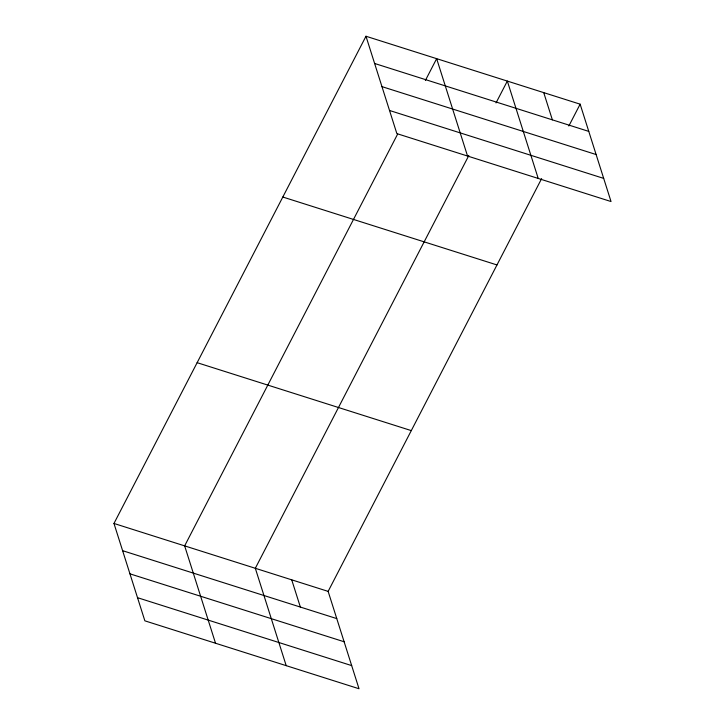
<?xml version="1.0" encoding="UTF-8"?>
<svg xmlns="http://www.w3.org/2000/svg" width="725" height="725" viewBox="0 0 725 725"><rect width="100%" height="100%" fill="white"/><g stroke="black" fill="none" stroke-linecap="round" stroke-linejoin="round"><path stroke-width="1.09" d="M541.638 178.604L328.135 591.382L359.02 688.75L144.864 620.827L113.97 523.459L365.98 36.25L580.136 104.173L611.03 201.541L396.865 133.618L365.98 36.25M397.635 134.089L184.648 545.871L215.533 643.247M425.358 80.502L436.649 58.662L467.543 156.038M468.821 155.512L255.318 568.291L286.203 665.659M496.027 102.914L507.328 81.073L538.213 178.45M568.844 126.005L580.136 104.173M374.617 63.474L588.772 131.397M381.957 86.628L596.122 154.543M389.524 110.472L603.68 178.395M282.813 197.028L496.978 264.951M197.137 362.681L411.292 430.605M113.97 523.459L328.135 591.382M122.607 550.683L336.772 618.606M129.956 573.838L344.112 641.752M137.514 597.681L351.679 665.604M543.732 92.619L552.368 119.852M291.722 579.837L300.358 607.061"/></g></svg>
